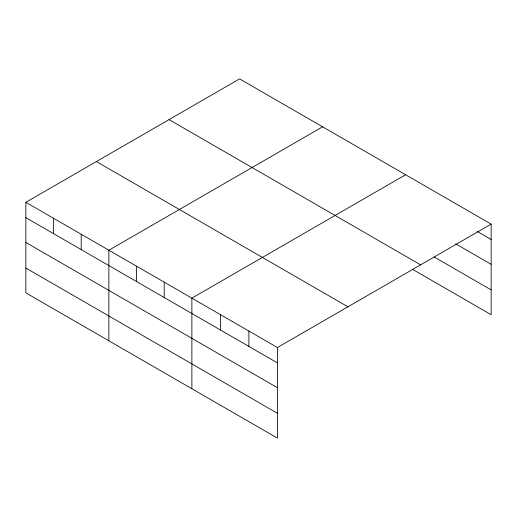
<?xml version="1.0" encoding="UTF-8"?>
<svg xmlns="http://www.w3.org/2000/svg" width="517" height="517" viewBox="0 0 517 517"><rect width="100%" height="100%" fill="white"/><g stroke="black" fill="none" stroke-linecap="round" stroke-linejoin="round"><path stroke-width="0.78" d="M277.409 387.711L277.409 347.527L25.85 202.289L25.85 292.874L277.409 438.112L277.409 387.711L25.85 242.473M412.572 269.344L491.15 314.711L491.15 224.126L239.591 78.888L25.85 202.289M322.602 126.814L108.867 250.215L108.867 340.8M405.619 174.746L191.878 298.147L191.878 388.732M277.409 347.527L491.15 224.126M477.243 231.461L491.15 239.487M455.684 243.837L491.15 264.31M434.131 256.968L491.15 289.888M169.053 119.608L420.618 264.846M96.382 161.569L347.947 306.807M25.85 217.651L277.409 362.889M25.85 268.052L277.409 413.29M248.903 331.067L248.903 346.429M220.391 314.607L220.391 329.969M164.206 282.172L164.206 297.534M136.54 266.19L136.54 281.558M81.195 234.24L81.195 249.608M53.522 218.264L53.522 233.626"/></g></svg>
